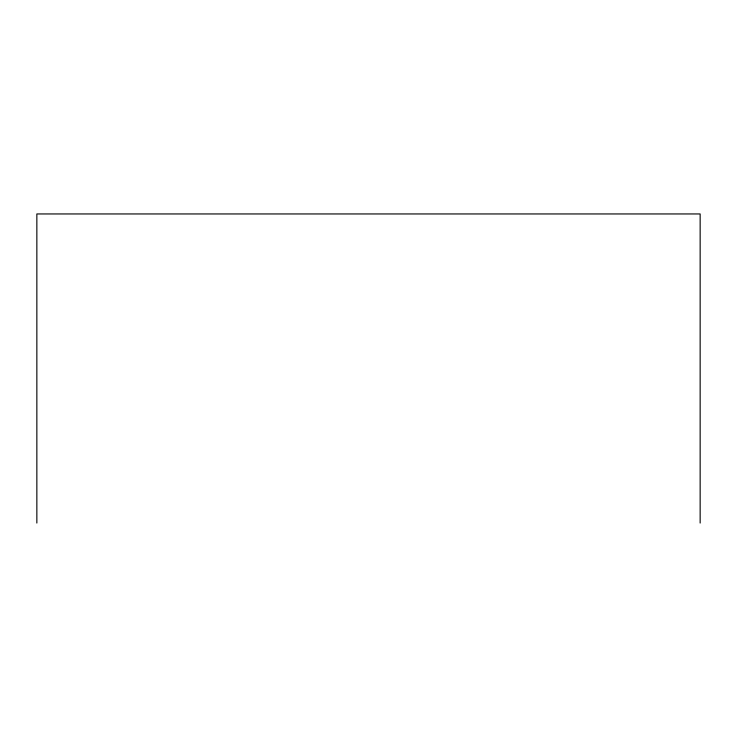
<?xml version="1.0" encoding="UTF-8"?>
<svg xmlns="http://www.w3.org/2000/svg" width="737" height="737" viewBox="0 0 737 737"><rect width="100%" height="100%" fill="white"/><g stroke="black" fill="none" stroke-linecap="round" stroke-linejoin="round"><path stroke-width="1.11" d="M700.15 523.049L700.15 213.951L36.85 213.951L36.85 523.049"/></g></svg>
